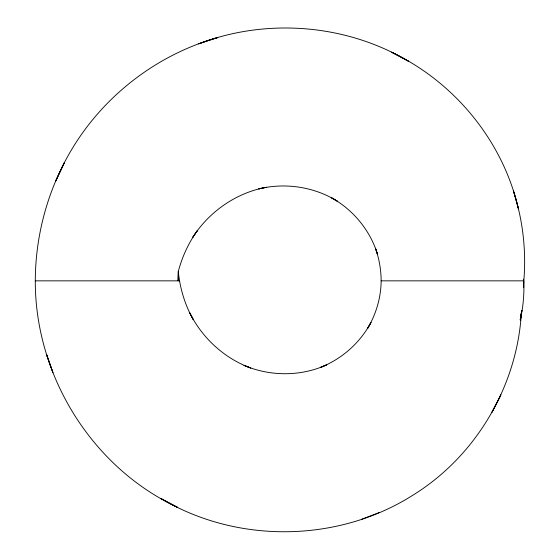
<?xml version="1.0" encoding="UTF-8"?>
<svg xmlns="http://www.w3.org/2000/svg" width="560" height="560" viewBox="0 0 560 560"><rect width="100%" height="100%" fill="white"/><g stroke="black" fill="none" stroke-linecap="round" stroke-linejoin="round"><path stroke-width="0.84" d="M381.143 280.847C381.024 297.57 376.103 314.111 367.591 328.468L371.007 322.35C360.192 342.79 341.866 359.009 320.355 367.465L326.753 364.812C300.825 376.642 270.074 376.558 243.957 365.344L250.81 368.025C224.21 358.33 202.069 337.82 189.539 312.515C183.456 299.621 179.69 285.684 178.297 271.495C182.161 256.732 188.657 242.669 197.61 230.293L192.535 237.643C208.992 211.757 236.138 192.738 266.434 187.278L258.741 188.895C285.229 182.448 314.23 186.739 337.4 201.236L331.282 197.645C353.276 209.769 370.314 230.545 377.601 254.604L375.452 248.255C379.155 258.706 381.115 269.759 381.143 280.847L523.817 280.847C526.407 250.593 522.802 219.933 513.478 191.037L518.42 208.852C502.817 140.84 454.412 81.998 391.503 52.178L408.674 61.348C346.045 24.01 266.623 17.801 198.646 43.855L217.777 37.541C158.998 54.075 107.156 93.044 74.648 144.697C49.07 185.283 35.413 232.946 35.294 280.847C34.993 375.109 91.574 467.152 177.331 507.22L160.713 498.365C237.083 544.026 338.177 542.808 413.259 494.963C475.853 456.127 517.181 386.246 521.381 312.753M523.67 287.476L523.593 279.16M523.453 287.413L523.817 280.847C524.286 293.979 523.257 307.174 520.191 319.963L521.885 310.387L520.408 320.026L521.332 312.739M361.592 519.323L379.372 512.484M35.294 280.847L179.529 280.847M178.297 271.495L178.122 280.847L178.318 271.502M64.456 162.449L55.748 180.978L64.484 162.456M500.822 394.989L492.009 412.209L500.857 395.01M193.305 319.683L189.539 312.515L193.305 319.683M52.857 372.372L46.627 354.697L52.857 372.372"/></g></svg>
